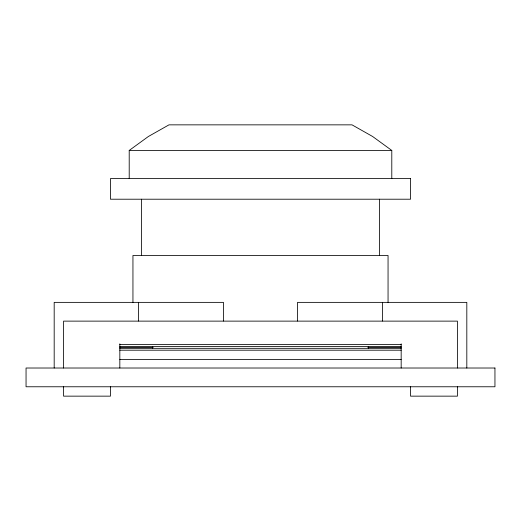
<?xml version="1.0" encoding="UTF-8"?>
<svg xmlns="http://www.w3.org/2000/svg" width="521" height="521" viewBox="0 0 521 521"><rect width="100%" height="100%" fill="white"/><g stroke="black" fill="none" stroke-linecap="round" stroke-linejoin="round"><path stroke-width="0.78" d="M129.208 178.579L129.208 150.445L148.361 136.509L168.98 124.851L352.02 124.851L372.639 136.509L391.792 150.445L391.792 178.579M129.208 150.445L391.792 150.445M119.83 344.57L401.17 344.57M119.83 346.445L401.17 346.445M119.83 347.383L153.167 347.383M367.833 347.383L401.17 347.383M119.83 348.321L401.17 348.321M119.83 350.197L401.17 350.197M119.83 359.575L401.17 359.575M466.816 368.015L466.816 302.369L297.53 302.369L297.53 321.008M457.438 368.015L457.438 321.125L63.562 321.125L63.562 368.015M457.438 386.771L457.438 396.149L410.548 396.149L410.548 386.771M401.17 343.847L401.17 368.015M388.054 302.369L388.054 255.479L132.946 255.479L132.946 302.369M382.414 302.369L382.414 321.008M379.601 199.211L379.601 255.479M368.347 346.445L368.347 348.321M223.47 321.008L223.47 302.369L54.184 302.369L54.184 368.015M152.653 346.445L152.653 348.321M141.399 199.211L141.399 255.479M138.586 302.369L138.586 321.008M119.83 343.847L119.83 368.015M110.452 386.771L110.452 396.149L63.562 396.149L63.562 386.771M410.548 178.579L110.452 178.579L110.452 199.211L410.548 199.211L410.548 178.579M494.95 368.015L26.05 368.015L26.05 386.771L494.95 386.771L494.95 368.015"/></g></svg>
